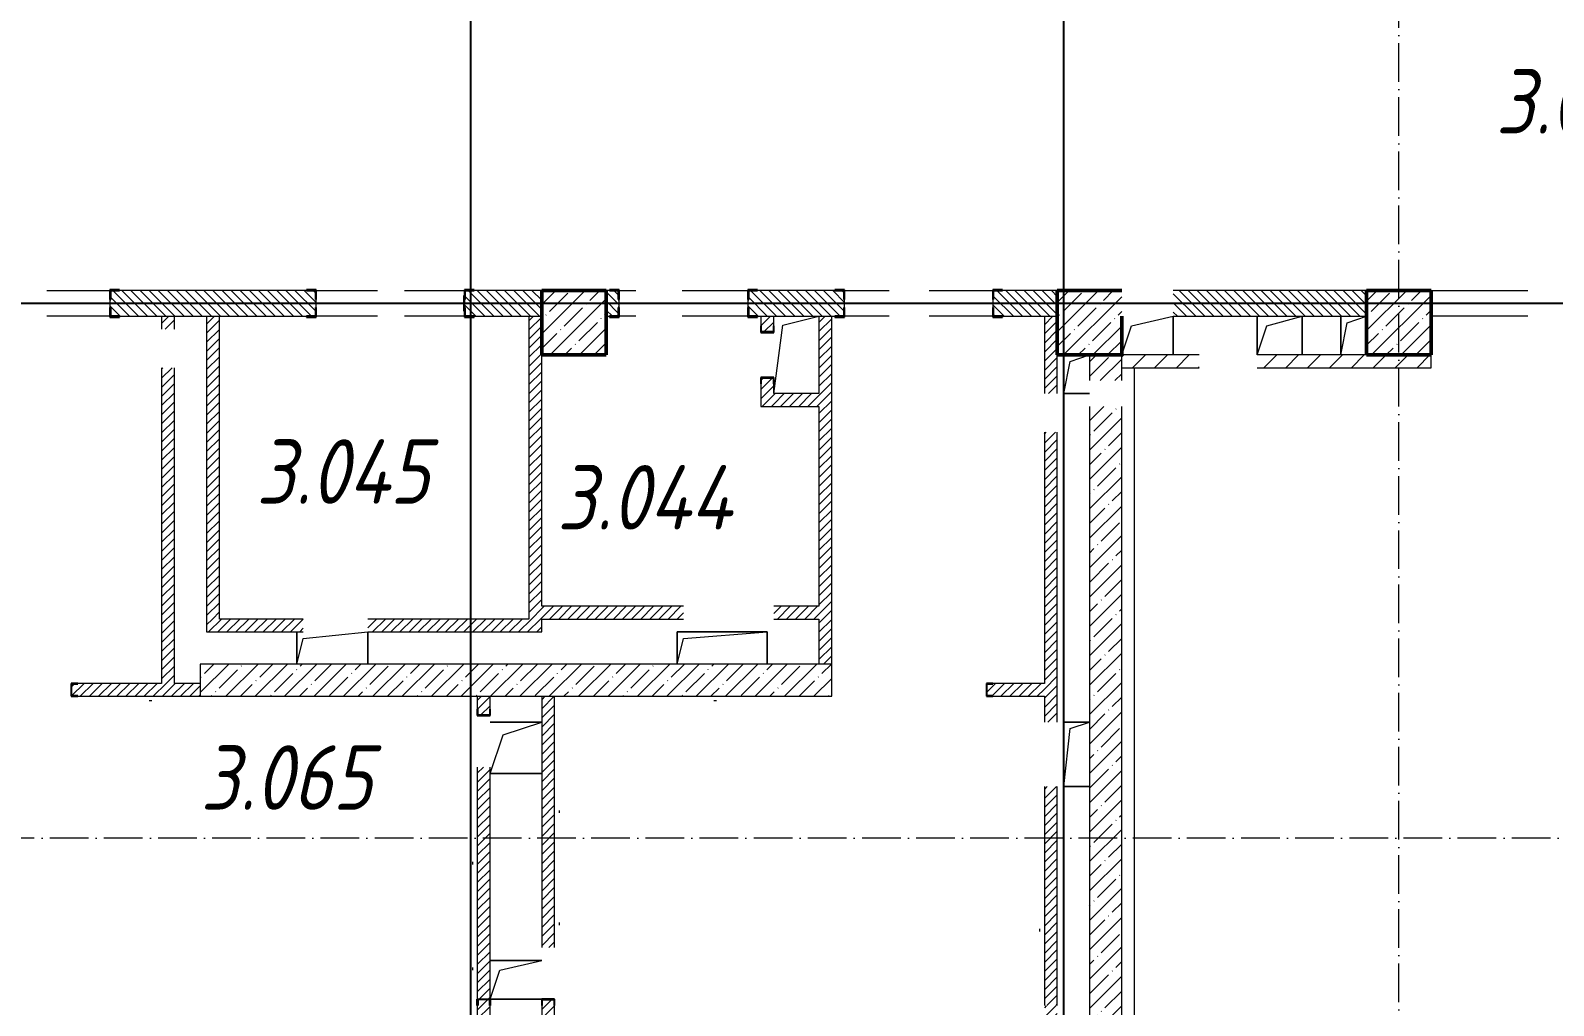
# Model space of a CAD drawing. Header units: millimetres. Extents: x -135211 to 49383, y -8033 to 228499.
# Drawn here: x -123509 to -111692, y 128463 to 136031 of the extents above; entities that cross this region are included whole.
import ezdxf

# ---------------------------------------------------------------- set-up
doc = ezdxf.new("R2010")
doc.units = ezdxf.units.MM
doc.linetypes.add('50_200_ШТРИХ_1Т_ш5_п1_п1_', pattern=[700, 500, -100, 0, -100])
for name, color, linetype, lineweight in [('A-DETL-____-OTLN-4', 7, 'Continuous', 18), ('A-FLOR-____-OTLN', 7, 'Continuous', 9), ('A-GENM-____-MCUT', 7, 'Continuous', 25), ('A-GENM-____-OTLN', 7, 'Continuous', 9), ('A-GENM-____-OTLN-1', 7, 'Continuous', 25), ('A-WALL-____-MCUT-1', 7, 'Continuous', 9), ('A-WALL-____-MCUT-3', 7, 'Continuous', 9), ('A-WALL-____-PATT-1', 7, 'Continuous', 9), ('A-WALL-FNSH-MCUT-1', 7, 'Continuous', 9), ('I-WALL-____-OTLN', 7, 'Continuous', 9), ('S-COLS-____-MCUT', 7, 'Continuous', 50), ('S-COLS-____-OTLN', 7, 'Continuous', 9), ('S-GRID-____-OTLN-1', 7, '50_200_ШТРИХ_1Т_ш5_п1_п1_', 9), ('Марки помещений', 7, 'Continuous', 9)]:
    doc.layers.add(name, color=color, linetype=linetype, lineweight=lineweight)
doc.styles.add('ISOCPEUR_I_2', font='isocpeui.ttf', dxfattribs={"width": 0.85, "height": 2.3})
pattern_1 = [(135, (-129942.255, 127932.027), (-35.35534, -35.35534), [])]
pattern_2 = [(45, (-129942.25, 127932.03), (-114.0493, 114.0493), []), (45, (-129828.2, 127932.03), (-114.0493, 114.0493), [201.612, -40.322, 3.353, -36.97])]
pattern_3 = [(45, (-129942.255, 127932.027), (-35.35534, 35.35534), [])]

# ---------------------------------------------------------------- blocks, each defined once
blk = doc.blocks.new('BSC_Колонна _Прямоугольная - 500х500-V68-АР1_План отверстий 3 этажа в осях 1-64_А-ГГ')
at = {"layer": 'S-COLS-____-OTLN'}
h = blk.add_hatch(dxfattribs=at)
h.set_pattern_fill('FP_105', color=256, style=0, pattern_type=2)
h.set_pattern_definition([(45, (-14650, -5831.04), (-114.0493, 114.0493), []), (45, (-14535.95, -5831.04), (-114.0493, 114.0493), [201.612, -40.322, 3.353, -36.97])])
h.paths.add_polyline_path([(-250, -250), (250, -250), (250, 250), (-250, 250), (-250, 50)], flags=0)
at = {"layer": 'S-COLS-____-MCUT'}
for p, q in [((250, 250), (-250, 250)), ((-250, 250), (-250, -250)), ((250, -250), (250, 50)), ((-250, -250), (250, -250))]:
    blk.add_line(p, q, dxfattribs=at)
blk = doc.blocks.new('BSC_Колонна _Прямоугольная - 500х500-V70-АР1_План отверстий 3 этажа в осях 1-64_А-ГГ')
at = {"layer": 'S-COLS-____-OTLN'}
h = blk.add_hatch(dxfattribs=at)
h.set_pattern_fill('FP_107', color=256, style=0, pattern_type=2)
h.set_pattern_definition([(45, (-10650, -5831.04), (-114.0493, 114.0493), []), (45, (-10535.95, -5831.04), (-114.0493, 114.0493), [201.612, -40.322, 3.353, -36.97])])
h.paths.add_polyline_path([(-59, -250), (250, -250), (250, 250), (-250, 250), (-250, -250)], flags=0)
at = {"layer": 'S-COLS-____-MCUT'}
for p, q in [((250, 250), (-250, 250)), ((-250, 250), (-250, -250)), ((250, -250), (250, 250)), ((-250, -250), (250, -250))]:
    blk.add_line(p, q, dxfattribs=at)
blk = doc.blocks.new('BSC_Колонна _Прямоугольная - 500х500-V148-АР1_План отверстий 3 этажа в осях 1-64_А-ГГ')
at = {"layer": 'S-COLS-____-OTLN'}
h = blk.add_hatch(dxfattribs=at)
h.set_pattern_fill('FP_171', color=256, style=0, pattern_type=2)
h.set_pattern_definition([(45, (-17050, -5831.04), (-114.0493, 114.0493), []), (45, (-16935.95, -5831.04), (-114.0493, 114.0493), [201.612, -40.322, 3.353, -36.97])])
h.paths.add_polyline_path([(-250, -250), (250, -250), (250, 250), (-250, 250)], flags=0)
at = {"layer": 'S-COLS-____-MCUT'}
for p, q in [((250, 250), (-250, 250)), ((-250, 250), (-250, -250)), ((250, -250), (250, 250)), ((-250, -250), (250, -250))]:
    blk.add_line(p, q, dxfattribs=at)
blk = doc.blocks.new('АР_Перемычка - АР_Перемычка-28712478-АР1_План отверстий 3 этажа в осях 1-64_А-ГГ')
at = {"layer": 'A-GENM-____-OTLN'}
blk.add_line((0, -100), (8, -100), dxfattribs=at)
blk = doc.blocks.new('Фахверк_СКБ_Уголок - 200_3960_зеркало-28268689-АР1_План отверстий 3 этажа в осях 1-64_А-ГГ')
at = {"layer": 'A-GENM-____-MCUT'}
for p, q in [((200, 156), (125, 156)), ((125, 156), (125, 81)), ((131, 81), (131, 150)), ((131, 150), (200, 150)), ((200, 150), (200, 156)), ((125, 81), (131, 81)), ((131, 19), (125, 19)), ((125, 19), (125, -56)), ((131, -50), (131, 19)), ((125, -56), (200, -56)), ((200, -50), (131, -50)), ((200, -56), (200, -50))]:
    blk.add_line(p, q, dxfattribs=at)
blk = doc.blocks.new('154_Стойка_СКБ_Уголок - СМ-2180_200-28268025-АР1_План отверстий 3 этажа в осях 1-64_А-ГГ')
at = {"layer": 'A-GENM-____-MCUT'}
for p, q in [((125, 156), (125, 81)), ((200, 156), (125, 156)), ((131, 81), (131, 150)), ((131, 150), (200, 150)), ((200, 150), (200, 156)), ((125, 81), (131, 81)), ((131, 19), (125, 19)), ((125, 19), (125, -56)), ((131, -50), (131, 19)), ((125, -56), (200, -56)), ((200, -50), (131, -50)), ((200, -56), (200, -50))]:
    blk.add_line(p, q, dxfattribs=at)
blk = doc.blocks.new('Стойка_Влож_Полоса боковая - Полоса-V165-АР1_План отверстий 3 этажа в осях 1-64_А-ГГ')
at = {"layer": 'A-GENM-____-OTLN'}
for p, q in [((-5, 60), (0, 60)), ((-5, -60), (-5, 60)), ((0, -60), (-5, -60))]:
    blk.add_line(p, q, dxfattribs=at)
blk = doc.blocks.new('154_Фахверк_СКБ_Швеллер - Тип_100_3960-28331862-АР1_План отверстий 3 этажа в осях 1-64_А-ГГ')
at = {"layer": 'A-GENM-____-MCUT'}
for p, q in [((175, 50), (125, 50)), ((125, 50), (125, -50)), ((128, 47), (175, 47)), ((128, -47), (128, 47)), ((175, 47), (175, 50)), ((125, -50), (175, -50)), ((175, -47), (128, -47)), ((175, -50), (175, -47))]:
    blk.add_line(p, q, dxfattribs=at)
blk = doc.blocks.new('154_Фахверк_СКБ_Швеллер - Тип_100_3960-28333271-АР1_План отверстий 3 этажа в осях 1-64_А-ГГ')
at = {"layer": 'A-GENM-____-MCUT'}
for p, q in [((125, 50), (175, 50)), ((125, -50), (125, 50)), ((128, 47), (128, -47)), ((175, 47), (128, 47)), ((175, 50), (175, 47)), ((175, -50), (125, -50)), ((128, -47), (175, -47)), ((175, -47), (175, -50))]:
    blk.add_line(p, q, dxfattribs=at)
blk = doc.blocks.new('154_Фахверк_СКБ_Швеллер - Тип_100_3960_зеркало-29769493-АР1_План отверстий 3 этажа в осях 1-64_А-ГГ')
at = {"layer": 'A-GENM-____-MCUT'}
for p, q in [((175, 50), (125, 50)), ((125, 50), (125, -50)), ((128, 47), (175, 47)), ((128, -47), (128, 47)), ((175, 47), (175, 50)), ((125, -50), (175, -50)), ((175, -47), (128, -47)), ((175, -50), (175, -47))]:
    blk.add_line(p, q, dxfattribs=at)
blk = doc.blocks.new('AR_Отверстие прямоугольное _в плите_ - AR_Отверстие прямоугольное _в плите_-30459209-АР1_План отверстий 3 этажа в осях 1-64_А-ГГ')
at = {"layer": 'A-GENM-____-OTLN'}
for p, q in [((-275, 125), (-275, -125)), ((-225, 75), (275, 125)), ((275, -125), (275, 125)), ((-275, -125), (-225, 75))]:
    blk.add_line(p, q, dxfattribs=at)
blk = doc.blocks.new('AR_Отверстие прямоугольное _в плите_ - AR_Отверстие прямоугольное _в плите_-30459211-АР1_План отверстий 3 этажа в осях 1-64_А-ГГ')
at = {"layer": 'A-GENM-____-OTLN'}
for p, q in [((200, 200), (-200, 200)), ((-100, 100), (200, 200)), ((-200, -200), (-100, 100)), ((-200, -200), (200, -200))]:
    blk.add_line(p, q, dxfattribs=at)
blk = doc.blocks.new('AR_Отверстие прямоугольное _в плите_ - AR_Отверстие прямоугольное _в плите_-30459214-АР1_План отверстий 3 этажа в осях 1-64_А-ГГ')
at = {"layer": 'A-GENM-____-OTLN'}
for p, q in [((200, 150), (-200, 150)), ((-125, 75), (200, 150)), ((-200, -150), (-125, 75)), ((-200, -150), (200, -150))]:
    blk.add_line(p, q, dxfattribs=at)
blk = doc.blocks.new('AR_Отверстие прямоугольное _в плите_ - AR_Отверстие прямоугольное _в плите_-V170-АР1_План отверстий 3 этажа в осях 1-64_А-ГГ')
at = {"layer": 'A-GENM-____-OTLN'}
for p, q in [((100, 250), (-100, 250)), ((-100, 250), (-100, -250)), ((-50, 200), (100, 250)), ((-100, -250), (-50, 200)), ((-100, -250), (100, -250))]:
    blk.add_line(p, q, dxfattribs=at)
blk = doc.blocks.new('AR_Отверстие прямоугольное _в плите_ - AR_Отверстие прямоугольное _в плите_-30459221-АР1_План отверстий 3 этажа в осях 1-64_А-ГГ')
at = {"layer": 'A-GENM-____-OTLN'}
for p, q in [((350, 125), (-350, 125)), ((-350, 125), (-350, -125)), ((-300, 75), (350, 125)), ((350, -125), (350, 125)), ((-350, -125), (-300, 75))]:
    blk.add_line(p, q, dxfattribs=at)
blk = doc.blocks.new('AR_Отверстие прямоугольное _в плите_ - AR_Отверстие прямоугольное _в плите_-30552533-АР1_План отверстий 3 этажа в осях 1-64_А-ГГ')
at = {"layer": 'A-GENM-____-OTLN'}
for p, q in [((-105, 230), (175, 300)), ((-175, -300), (-105, 230))]:
    blk.add_line(p, q, dxfattribs=at)
blk = doc.blocks.new('AR_Отверстие прямоугольное _в плите_ - AR_Отверстие прямоугольное _в плите_-30512088-АР1_План отверстий 3 этажа в осях 1-64_А-ГГ')
at = {"layer": 'A-GENM-____-OTLN'}
for p, q in [((-100, 150), (-100, -150)), ((-50, 100), (100, 150)), ((-100, -150), (-50, 100)), ((-100, -150), (100, -150))]:
    blk.add_line(p, q, dxfattribs=at)
blk = doc.blocks.new('AR_Отверстие прямоугольное _в плите_ - AR_Отверстие прямоугольное _в плите_-V190-АР1_План отверстий 3 этажа в осях 1-64_А-ГГ')
at = {"layer": 'A-GENM-____-OTLN'}
for p, q in [((-100, 150), (-100, -150)), ((-50, 100), (100, 150)), ((-100, -150), (-50, 100))]:
    blk.add_line(p, q, dxfattribs=at)
blk = doc.blocks.new('AR_Отверстие прямоугольное _в плите_ - AR_Отверстие прямоугольное _в плите_-V193-АР1_План отверстий 3 этажа в осях 1-64_А-ГГ')
at = {"layer": 'A-GENM-____-OTLN'}
for p, q in [((-125, 75), (200, 150)), ((200, -150), (200, 150)), ((-200, -150), (-125, 75))]:
    blk.add_line(p, q, dxfattribs=at)
blk = doc.blocks.new('AR_Отверстие прямоугольное _в плите_ - AR_Отверстие прямоугольное _в плите_-30552577-АР1_План отверстий 3 этажа в осях 1-64_А-ГГ')
at = {"layer": 'A-GENM-____-OTLN'}
for p, q in [((-175, 150), (-175, -150)), ((-100, 75), (175, 150)), ((175, -150), (175, 150)), ((-175, -150), (-100, 75))]:
    blk.add_line(p, q, dxfattribs=at)

msp = doc.modelspace()

# ---------------------------------------------------------------- hatches: boundary and pattern name
at = {"layer": 'A-WALL-____-PATT-1'}
h = msp.add_hatch(dxfattribs=at)
h.set_pattern_fill('FP_6', color=256, style=0, pattern_type=2)
h.set_pattern_definition(pattern_1)
h.paths.add_polyline_path([(-120136.3, 133813.1), (-119542.3, 133813.1), (-119542.3, 134013.1), (-120136.3, 134013.1), (-120136.3, 133944.1), (-120142.3, 133944.1), (-120142.3, 133882.1), (-120136.3, 133882.1)], flags=0)
h.paths.add_polyline_path([(-122886.1, 133813.1), (-121298.3, 133813.1), (-121298.3, 133882.1), (-121292.3, 133882.1), (-121292.3, 133944.1), (-121298.3, 133944.1), (-121298.3, 134013.1), (-122886.3, 134013.1), (-122886.3, 133944.1), (-122892.3, 133944.1), (-122892.3, 133882.1), (-122886.3, 133882.1), (-122886.3, 133813.1)], flags=0)
h.paths.add_polyline_path([(-124142.3, 133813.1), (-124048.3, 133813.1), (-124048.3, 133882.1), (-124042.3, 133882.1), (-124042.3, 133944.1), (-124048.3, 133944.1), (-124048.3, 134013.1), (-124142.3, 134013.1), (-124142.3, 133907.1)], flags=0)
h = msp.add_hatch(dxfattribs=at)
h.set_pattern_fill('FP_6', color=256, style=0, pattern_type=2)
h.set_pattern_definition(pattern_1)
h.paths.add_polyline_path([(-115542.3, 133813.1), (-115542.3, 134013.1), (-116036.3, 134013.1), (-116036.3, 133944.1), (-116042.3, 133944.1), (-116042.3, 133882.1), (-116036.3, 133882.1), (-116036.3, 133813.1), (-115816.2, 133813.1)], flags=0)
h.paths.add_polyline_path([(-117583.7, 133813.1), (-117198.3, 133813.1), (-117198.3, 133882.1), (-117192.3, 133882.1), (-117192.3, 133944.1), (-117198.3, 133944.1), (-117198.3, 134013.1), (-117936.3, 134013.1), (-117936.3, 133944.1), (-117942.3, 133944.1), (-117942.3, 133882.1), (-117936.3, 133882.1), (-117936.3, 133813.1), (-117867.3, 133813.1)], flags=0)
h.paths.add_polyline_path([(-119042.3, 133813.1), (-118948.3, 133813.1), (-118948.3, 133882.1), (-118942.3, 133882.1), (-118942.3, 133944.1), (-118948.3, 133944.1), (-118948.3, 134013.1), (-119042.3, 134013.1), (-119042.3, 133826.3)], flags=0)
h = msp.add_hatch(dxfattribs=at)
h.set_pattern_fill('FP_6', color=256, style=0, pattern_type=2)
h.set_pattern_definition(pattern_1)
h.paths.add_polyline_path([(-113142.3, 133813.1), (-113142.3, 134013.1), (-114642.3, 134013.1), (-114642.3, 133813.1), (-114048.8, 133813.1)], flags=0)
h = msp.add_hatch(dxfattribs=at)
h.set_pattern_fill('FP_5', color=256, style=0, pattern_type=2)
h.set_pattern_definition(pattern_3)
h.paths.add_polyline_path([(-122492.3, 130963.1), (-122392.3, 130963.1), (-122392.3, 133413.1), (-122492.3, 133413.1), (-122492.3, 132106.2)], flags=0)
h.paths.add_polyline_path([(-122492.3, 133713.1), (-122392.3, 133713.1), (-122392.3, 133813.1), (-122492.3, 133813.1)], flags=0)
h = msp.add_hatch(dxfattribs=at)
h.set_pattern_fill('FP_5', color=256, style=0, pattern_type=2)
h.set_pattern_definition(pattern_3)
h.paths.add_polyline_path([(-122042.3, 131463.1), (-122042.3, 133813.1), (-122142.3, 133813.1), (-122142.3, 131463.1)], flags=0)
h = msp.add_hatch(dxfattribs=at)
h.set_pattern_fill('FP_5', color=256, style=0, pattern_type=2)
h.set_pattern_definition(pattern_3)
h.paths.add_polyline_path([(-119642.3, 131463.1), (-119542.3, 131463.1), (-119542.3, 133813.1), (-119642.3, 133813.1), (-119642.3, 132106.2)], flags=0)
h = msp.add_hatch(dxfattribs=at)
h.set_pattern_fill('FP_5', color=256, style=0, pattern_type=2)
h.set_pattern_definition(pattern_3)
h.paths.add_polyline_path([(-117742.3, 133113.1), (-117742.3, 133288.1), (-117745.3, 133288.1), (-117745.3, 133335.1), (-117839.3, 133335.1), (-117839.3, 133288.1), (-117842.3, 133288.1), (-117842.3, 133113.1)], flags=0)
h.paths.add_polyline_path([(-117745.3, 133691.1), (-117745.3, 133738.1), (-117742.3, 133738.1), (-117742.3, 133813.1), (-117842.3, 133813.1), (-117842.3, 133738.1), (-117839.3, 133738.1), (-117839.3, 133691.1), (-117821.9, 133691.1)], flags=0)
h = msp.add_hatch(dxfattribs=at)
h.set_pattern_fill('FP_5', color=256, style=0, pattern_type=2)
h.set_pattern_definition(pattern_3)
h.paths.add_polyline_path([(-117292.3, 131113.1), (-117292.3, 133813.1), (-117392.3, 133813.1), (-117392.3, 131113.1)], flags=0)
h = msp.add_hatch(dxfattribs=at)
h.set_pattern_fill('FP_5', color=256, style=0, pattern_type=2)
h.set_pattern_definition(pattern_3)
h.paths.add_polyline_path([(-115642.3, 126263.1), (-115542.3, 126263.1), (-115542.3, 128413.1), (-115545.3, 128413.1), (-115545.3, 128460.1), (-115639.3, 128460.1), (-115639.3, 128413.1), (-115642.3, 128413.1), (-115642.3, 126513.1)], flags=0)
h.paths.add_polyline_path([(-115545.3, 128463.1), (-115542.3, 128463.1), (-115542.3, 130163.1), (-115642.3, 130163.1), (-115642.3, 128463.1), (-115590.1, 128463.1)], flags=0)
h.paths.add_polyline_path([(-115642.3, 130663.1), (-115542.3, 130663.1), (-115542.3, 132913.1), (-115642.3, 132913.1), (-115642.3, 130863.1)], flags=0)
h.paths.add_polyline_path([(-115562.6, 133213.1), (-115542.3, 133213.1), (-115542.3, 133813.1), (-115642.3, 133813.1), (-115642.3, 133213.1), (-115563.3, 133213.1)], flags=0)
h = msp.add_hatch(dxfattribs=at)
h.set_pattern_fill('FP_38', color=256, style=0, pattern_type=2)
h.set_pattern_definition(pattern_2)
h.paths.add_polyline_path([(-115292.3, 126513.1), (-115042.3, 126513.1), (-115042.3, 133113.1), (-115292.3, 133113.1), (-115292.3, 126946)], flags=0)
h.paths.add_polyline_path([(-115292.3, 133313.1), (-115042.3, 133313.1), (-115042.3, 133513.1), (-115292.3, 133513.1)], flags=0)
h = msp.add_hatch(dxfattribs=at)
h.set_pattern_fill('FP_4', color=256, style=0, pattern_type=2)
h.set_pattern_definition([(45, (-129942.25, 127932.03), (-84.8528, 84.8528), [])])
h.paths.add_polyline_path([(-113142.3, 133413.1), (-112642.3, 133413.1), (-112642.3, 133513.1), (-113992.3, 133513.1), (-113992.3, 133413.1)], flags=0)
h.paths.add_polyline_path([(-115042.3, 133413.1), (-114442.3, 133413.1), (-114442.3, 133513.1), (-115042.3, 133513.1)], flags=0)
h = msp.add_hatch(dxfattribs=at)
h.set_pattern_fill('FP_5', color=256, style=0, pattern_type=2)
h.set_pattern_definition(pattern_3)
h.paths.add_polyline_path([(-117392.3, 133113.1), (-117392.3, 133213.1), (-117742.3, 133213.1), (-117742.3, 133113.1), (-117583.7, 133113.1)], flags=0)
h = msp.add_hatch(dxfattribs=at)
h.set_pattern_fill('FP_5', color=256, style=0, pattern_type=2)
h.set_pattern_definition(pattern_3)
h.paths.add_polyline_path([(-117583.7, 131463.1), (-117392.3, 131463.1), (-117392.3, 131563.1), (-117742.3, 131563.1), (-117742.3, 131463.1)], flags=0)
h.paths.add_polyline_path([(-118442.3, 131463.1), (-118442.3, 131563.1), (-119542.3, 131563.1), (-119542.3, 131463.1), (-119351.1, 131463.1)], flags=0)
h = msp.add_hatch(dxfattribs=at)
h.set_pattern_fill('FP_5', color=256, style=0, pattern_type=2)
h.set_pattern_definition(pattern_3)
h.paths.add_polyline_path([(-119542.3, 131363.1), (-119542.3, 131463.1), (-120892.3, 131463.1), (-120892.3, 131363.1)], flags=0)
h.paths.add_polyline_path([(-121392.3, 131363.1), (-121392.3, 131463.1), (-122142.3, 131463.1), (-122142.3, 131363.1)], flags=0)
h = msp.add_hatch(dxfattribs=at)
h.set_pattern_fill('FP_38', color=256, style=0, pattern_type=2)
h.set_pattern_definition(pattern_2)
h.paths.add_polyline_path([(-117292.3, 130863.1), (-117292.3, 131113.1), (-122192.3, 131113.1), (-122192.3, 130863.1), (-117583.7, 130863.1)], flags=0)
h = msp.add_hatch(dxfattribs=at)
h.set_pattern_fill('FP_5', color=256, style=0, pattern_type=2)
h.set_pattern_definition(pattern_3)
h.paths.add_polyline_path([(-122192.3, 130863.1), (-122192.3, 130963.1), (-123142.3, 130963.1), (-123142.3, 130960.1), (-123189.3, 130960.1), (-123189.3, 130866.1), (-123142.3, 130866.1), (-123142.3, 130863.1), (-122886.1, 130863.1)], flags=0)
h = msp.add_hatch(dxfattribs=at)
h.set_pattern_fill('FP_5', color=256, style=0, pattern_type=2)
h.set_pattern_definition(pattern_3)
h.paths.add_polyline_path([(-115642.3, 130863.1), (-115642.3, 130963.1), (-116042.3, 130963.1), (-116042.3, 130960.1), (-116089.3, 130960.1), (-116089.3, 130866.1), (-116042.3, 130866.1), (-116042.3, 130863.1), (-115816.2, 130863.1)], flags=0)
h = msp.add_hatch(dxfattribs=at)
h.set_pattern_fill('FP_5', color=256, style=0, pattern_type=2)
h.set_pattern_definition(pattern_3)
h.paths.add_polyline_path([(-119942.3, 126263.1), (-119942.3, 126513.1), (-120042.3, 126513.1), (-120042.3, 126263.1)], flags=0)
h.paths.add_polyline_path([(-120042.3, 126913.1), (-119942.3, 126913.1), (-119942.3, 128463.1), (-119945.3, 128463.1), (-119945.3, 128510.1), (-120039.3, 128510.1), (-120039.3, 128463.1), (-120042.3, 128463.1), (-120042.3, 126946)], flags=0)
h.paths.add_polyline_path([(-120039.1, 128513.1), (-119942.3, 128513.1), (-119942.3, 130313.1), (-120042.3, 130313.1), (-120042.3, 128513.1), (-120039.3, 128513.1)], flags=0)
h.paths.add_polyline_path([(-119945.3, 130716.1), (-119945.3, 130763.1), (-119942.3, 130763.1), (-119942.3, 130863.1), (-120042.3, 130863.1), (-120042.3, 130763.1), (-120039.3, 130763.1), (-120039.3, 130716.1)], flags=0)
h = msp.add_hatch(dxfattribs=at)
h.set_pattern_fill('FP_5', color=256, style=0, pattern_type=2)
h.set_pattern_definition(pattern_3)
h.paths.add_polyline_path([(-119442.3, 126513.1), (-119442.3, 128463.1), (-119445.3, 128463.1), (-119445.3, 128510.1), (-119539.3, 128510.1), (-119539.3, 128463.1), (-119542.3, 128463.1), (-119542.3, 126513.1)], flags=0)
h.paths.add_polyline_path([(-119442.3, 128913.1), (-119442.3, 130863.1), (-119542.3, 130863.1), (-119542.3, 128913.1)], flags=0)

# ---------------------------------------------------------------- linework, layer by layer
at = {"color": 251, "ltscale": 0.6, "true_color": 0x636466}
for p, q in [((-120092.3, 123449.4), (-120092.3, 177813)), ((-115492.3, 123449.4), (-115492.3, 177813)), ((-39623.5, 133913.1), (-134611, 133913.1))]:
    msp.add_line(p, q, dxfattribs=at)
at = {"layer": 'A-DETL-____-OTLN-4'}
msp.add_line((-114942.3, 126269.1), (-114942.3, 133413.1), dxfattribs=at)
at = {"layer": 'A-FLOR-____-OTLN'}
for p, q in [((-114642.3, 133813.1), (-114642.3, 133513.1)), ((-113992.3, 133513.1), (-113992.3, 133813.1)), ((-113642.3, 133813.1), (-113642.3, 133513.1)), ((-113342.3, 133513.1), (-113342.3, 133813.1)), ((-115492.3, 133213.1), (-115492.3, 133513.1)), ((-115292.3, 133213.1), (-115492.3, 133213.1)), ((-121442.3, 131113.1), (-121442.3, 131363.1)), ((-120892.3, 131363.1), (-120892.3, 131113.1)), ((-118492.3, 131363.1), (-117792.3, 131363.1)), ((-118492.3, 131113.1), (-118492.3, 131363.1)), ((-117792.3, 131363.1), (-117792.3, 131113.1)), ((-119942.3, 130663.1), (-119542.3, 130663.1)), ((-115492.3, 130663.1), (-115292.3, 130663.1)), ((-115492.3, 130163.1), (-115492.3, 130663.1)), ((-119542.3, 130263.1), (-119942.3, 130263.1)), ((-115292.3, 130163.1), (-115492.3, 130163.1)), ((-119942.3, 128813.1), (-119542.3, 128813.1)), ((-119542.3, 128513.1), (-119942.3, 128513.1))]:
    msp.add_line(p, q, dxfattribs=at)
at = {"layer": 'A-WALL-____-MCUT-1'}
for p, q in [((-115292.3, 133513.1), (-115292.3, 133313.1)), ((-115042.3, 133313.1), (-115042.3, 133513.1)), ((-115292.3, 133113.1), (-115292.3, 126513.1)), ((-115042.3, 126513.1), (-115042.3, 133113.1)), ((-117292.3, 131113.1), (-122192.3, 131113.1)), ((-122192.3, 131113.1), (-122192.3, 130863.1)), ((-117292.3, 130863.1), (-117292.3, 131113.1)), ((-122192.3, 130863.1), (-117292.3, 130863.1))]:
    msp.add_line(p, q, dxfattribs=at)
at = {"layer": 'A-WALL-____-MCUT-3'}
for p, q in [((-121367.3, 134013.1), (-122817.3, 134013.1)), ((-119542.3, 134013.1), (-120067.3, 134013.1)), ((-119017.3, 134013.1), (-119042.3, 134013.1)), ((-117267.3, 134013.1), (-117867.3, 134013.1)), ((-115542.3, 134013.1), (-115967.3, 134013.1)), ((-113142.3, 134013.1), (-114642.3, 134013.1)), ((-122892.3, 133944.1), (-122892.3, 133882.1)), ((-121292.3, 133882.1), (-121292.3, 133944.1)), ((-120142.3, 133944.1), (-120142.3, 133882.1)), ((-118942.3, 133882.1), (-118942.3, 133944.1)), ((-117942.3, 133944.1), (-117942.3, 133882.1)), ((-117192.3, 133882.1), (-117192.3, 133944.1)), ((-116042.3, 133944.1), (-116042.3, 133882.1)), ((-122817.3, 133813.1), (-121367.3, 133813.1)), ((-120067.3, 133813.1), (-119542.3, 133813.1)), ((-119042.3, 133813.1), (-119017.3, 133813.1)), ((-117867.3, 133813.1), (-117267.3, 133813.1)), ((-115967.3, 133813.1), (-115542.3, 133813.1)), ((-114642.3, 133813.1), (-113142.3, 133813.1))]:
    msp.add_line(p, q, dxfattribs=at)
at = {"layer": 'A-WALL-FNSH-MCUT-1'}
for p, q in [((-122492.3, 133813.1), (-122492.3, 133713.1)), ((-122392.3, 133713.1), (-122392.3, 133813.1)), ((-122142.3, 133813.1), (-122142.3, 131363.1)), ((-122042.3, 131463.1), (-122042.3, 133813.1)), ((-119642.3, 133813.1), (-119642.3, 131463.1)), ((-117842.3, 133813.1), (-117842.3, 133738.1)), ((-117742.3, 133738.1), (-117742.3, 133813.1)), ((-117392.3, 133813.1), (-117392.3, 133213.1)), ((-117292.3, 131113.1), (-117292.3, 133813.1)), ((-115642.3, 133813.1), (-115642.3, 133213.1)), ((-115542.3, 133813.1), (-115542.3, 133813.1)), ((-122492.3, 133413.1), (-122492.3, 130963.1)), ((-122392.3, 130963.1), (-122392.3, 133413.1)), ((-119542.3, 131563.1), (-119542.3, 133513.1)), ((-115542.3, 133213.1), (-115542.3, 133513.1)), ((-114442.3, 133513.1), (-115042.3, 133513.1)), ((-115042.3, 133413.1), (-114442.3, 133413.1)), ((-113142.3, 133513.1), (-113992.3, 133513.1)), ((-113992.3, 133413.1), (-112642.3, 133413.1)), ((-112642.3, 133413.1), (-112642.3, 133513.1)), ((-117842.3, 133288.1), (-117842.3, 133113.1)), ((-117742.3, 133213.1), (-117742.3, 133288.1)), ((-117392.3, 133213.1), (-117742.3, 133213.1)), ((-117842.3, 133113.1), (-117392.3, 133113.1)), ((-117392.3, 133113.1), (-117392.3, 131563.1)), ((-115642.3, 132913.1), (-115642.3, 130963.1)), ((-115542.3, 130663.1), (-115542.3, 132913.1)), ((-118442.3, 131563.1), (-119542.3, 131563.1)), ((-117392.3, 131563.1), (-117742.3, 131563.1)), ((-121392.3, 131463.1), (-122042.3, 131463.1)), ((-119642.3, 131463.1), (-120892.3, 131463.1)), ((-119542.3, 131363.1), (-119542.3, 131463.1)), ((-119542.3, 131463.1), (-118442.3, 131463.1)), ((-117742.3, 131463.1), (-117392.3, 131463.1)), ((-117392.3, 131463.1), (-117392.3, 131113.1)), ((-122142.3, 131363.1), (-121392.3, 131363.1)), ((-120892.3, 131363.1), (-119542.3, 131363.1)), ((-122492.3, 130963.1), (-123142.3, 130963.1)), ((-122192.3, 130963.1), (-122392.3, 130963.1)), ((-115642.3, 130963.1), (-116042.3, 130963.1)), ((-123142.3, 130863.1), (-122192.3, 130863.1)), ((-122567.3, 130828.1), (-122587.3, 130828.1)), ((-120042.3, 130863.1), (-120042.3, 130763.1)), ((-119942.3, 130763.1), (-119942.3, 130863.1)), ((-119542.3, 130863.1), (-119542.3, 128913.1)), ((-119442.3, 128913.1), (-119442.3, 130863.1)), ((-118187.3, 130828.1), (-118207.3, 130828.1)), ((-116042.3, 130863.1), (-115642.3, 130863.1)), ((-115642.3, 130863.1), (-115642.3, 130663.1)), ((-120042.3, 130313.1), (-120042.3, 128513.1)), ((-119942.3, 128513.1), (-119942.3, 130313.1)), ((-115642.3, 130163.1), (-115642.3, 128463.1)), ((-115542.3, 128463.1), (-115542.3, 130163.1)), ((-119407.3, 129978.1), (-119407.3, 129958.1)), ((-120077.3, 129558.1), (-120077.3, 129578.1)), ((-119407.3, 129108.1), (-119407.3, 129088.1)), ((-115677.3, 129038.1), (-115677.3, 129058.1)), ((-120077.3, 128738.1), (-120077.3, 128758.1)), ((-120042.3, 128463.1), (-120042.3, 126913.1)), ((-119942.3, 126913.1), (-119942.3, 128463.1)), ((-119542.3, 128463.1), (-119542.3, 126513.1)), ((-119442.3, 126513.1), (-119442.3, 128463.1))]:
    msp.add_line(p, q, dxfattribs=at)
at = {"layer": 'I-WALL-____-OTLN'}
for p, q in [((-123382.3, 134013.1), (-122892.3, 134013.1)), ((-121292.3, 134013.1), (-120817.3, 134013.1)), ((-120607.3, 134013.1), (-120142.3, 134013.1)), ((-118942.3, 134013.1), (-118812.3, 134013.1)), ((-118452.3, 134013.1), (-117942.3, 134013.1)), ((-117192.3, 134013.1), (-116847.3, 134013.1)), ((-116537.3, 134013.1), (-116042.3, 134013.1)), ((-112642.3, 134013.1), (-111892.3, 134013.1)), ((-122892.3, 133813.1), (-123382.3, 133813.1)), ((-120817.3, 133813.1), (-121292.3, 133813.1)), ((-120142.3, 133813.1), (-120607.3, 133813.1)), ((-118812.3, 133813.1), (-118942.3, 133813.1)), ((-117942.3, 133813.1), (-118452.3, 133813.1)), ((-116847.3, 133813.1), (-117192.3, 133813.1)), ((-116042.3, 133813.1), (-116537.3, 133813.1)), ((-111892.3, 133813.1), (-112642.3, 133813.1))]:
    msp.add_line(p, q, dxfattribs=at)
at = {"layer": 'S-GRID-____-OTLN-1', "color": 251, "ltscale": 0.6, "true_color": 0x636466}
for p, q in [((-112892.3, 123449.4), (-112892.3, 177813)), ((-26015.8, 129763.1), (-134611, 129763.1))]:
    msp.add_line(p, q, dxfattribs=at)

# ---------------------------------------------------------------- block references
at = {"layer": 'A-GENM-____-OTLN'}
for name, p in [('Стойка_Влож_Полоса боковая - Полоса-V165-АР1_План отверстий 3 этажа в осях 1-64_А-ГГ', (-120142.3, 133913.1)), ('AR_Отверстие прямоугольное _в плите_ - AR_Отверстие прямоугольное _в плите_-30552533-АР1_План отверстий 3 этажа в осях 1-64_А-ГГ', (-117567.3, 133513.1)), ('AR_Отверстие прямоугольное _в плите_ - AR_Отверстие прямоугольное _в плите_-V193-АР1_План отверстий 3 этажа в осях 1-64_А-ГГ', (-114842.3, 133663.1)), ('AR_Отверстие прямоугольное _в плите_ - AR_Отверстие прямоугольное _в плите_-30552577-АР1_План отверстий 3 этажа в осях 1-64_А-ГГ', (-113817.3, 133663.1)), ('AR_Отверстие прямоугольное _в плите_ - AR_Отверстие прямоугольное _в плите_-V190-АР1_План отверстий 3 этажа в осях 1-64_А-ГГ', (-113242.3, 133663.1)), ('АР_Перемычка - АР_Перемычка-28712478-АР1_План отверстий 3 этажа в осях 1-64_А-ГГ', (-112642.3, 133913.1)), ('AR_Отверстие прямоугольное _в плите_ - AR_Отверстие прямоугольное _в плите_-30512088-АР1_План отверстий 3 этажа в осях 1-64_А-ГГ', (-115392.3, 133363.1)), ('AR_Отверстие прямоугольное _в плите_ - AR_Отверстие прямоугольное _в плите_-30459209-АР1_План отверстий 3 этажа в осях 1-64_А-ГГ', (-121167.3, 131238.1)), ('AR_Отверстие прямоугольное _в плите_ - AR_Отверстие прямоугольное _в плите_-30459221-АР1_План отверстий 3 этажа в осях 1-64_А-ГГ', (-118142.3, 131238.1)), ('AR_Отверстие прямоугольное _в плите_ - AR_Отверстие прямоугольное _в плите_-30459211-АР1_План отверстий 3 этажа в осях 1-64_А-ГГ', (-119742.3, 130463.1)), ('AR_Отверстие прямоугольное _в плите_ - AR_Отверстие прямоугольное _в плите_-V170-АР1_План отверстий 3 этажа в осях 1-64_А-ГГ', (-115392.3, 130413.1)), ('AR_Отверстие прямоугольное _в плите_ - AR_Отверстие прямоугольное _в плите_-30459214-АР1_План отверстий 3 этажа в осях 1-64_А-ГГ', (-119742.3, 128663.1))]:
    msp.add_blockref(name, p, dxfattribs=at)
at = {"layer": 'A-GENM-____-OTLN-1'}
for name, p in [('154_Стойка_СКБ_Уголок - СМ-2180_200-28268025-АР1_План отверстий 3 этажа в осях 1-64_А-ГГ', (-123017.3, 133863.1)), ('154_Стойка_СКБ_Уголок - СМ-2180_200-28268025-АР1_План отверстий 3 этажа в осях 1-64_А-ГГ', (-120267.3, 133863.1)), ('154_Стойка_СКБ_Уголок - СМ-2180_200-28268025-АР1_План отверстий 3 этажа в осях 1-64_А-ГГ', (-118067.3, 133863.1)), ('154_Стойка_СКБ_Уголок - СМ-2180_200-28268025-АР1_План отверстий 3 этажа в осях 1-64_А-ГГ', (-116167.3, 133863.1)), ('154_Фахверк_СКБ_Швеллер - Тип_100_3960-28331862-АР1_План отверстий 3 этажа в осях 1-64_А-ГГ', (-123317.3, 130913.1)), ('154_Фахверк_СКБ_Швеллер - Тип_100_3960-28331862-АР1_План отверстий 3 этажа в осях 1-64_А-ГГ', (-116217.3, 130913.1))]:
    msp.add_blockref(name, p, dxfattribs=at)
for name, p, rotation in [('154_Стойка_СКБ_Уголок - СМ-2180_200-28268025-АР1_План отверстий 3 этажа в осях 1-64_А-ГГ', (-121167.3, 133963.1), 180), ('Фахверк_СКБ_Уголок - 200_3960_зеркало-28268689-АР1_План отверстий 3 этажа в осях 1-64_А-ГГ', (-118817.3, 133963.1), 180), ('154_Стойка_СКБ_Уголок - СМ-2180_200-28268025-АР1_План отверстий 3 этажа в осях 1-64_А-ГГ', (-117067.3, 133963.1), 180), ('154_Фахверк_СКБ_Швеллер - Тип_100_3960_зеркало-29769493-АР1_План отверстий 3 этажа в осях 1-64_А-ГГ', (-117792.3, 133563.1), 90), ('154_Фахверк_СКБ_Швеллер - Тип_100_3960-28331862-АР1_План отверстий 3 этажа в осях 1-64_А-ГГ', (-117792.3, 133463.1), 270), ('154_Фахверк_СКБ_Швеллер - Тип_100_3960_зеркало-29769493-АР1_План отверстий 3 этажа в осях 1-64_А-ГГ', (-119992.3, 130588.1), 89.9999999999997), ('154_Фахверк_СКБ_Швеллер - Тип_100_3960-28333271-АР1_План отверстий 3 этажа в осях 1-64_А-ГГ', (-119992.3, 128638.1), 269.9999999999997), ('154_Фахверк_СКБ_Швеллер - Тип_100_3960-28331862-АР1_План отверстий 3 этажа в осях 1-64_А-ГГ', (-119492.3, 128638.1), 269.9999999999997)]:
    msp.add_blockref(name, p, dxfattribs=dict(at, rotation=rotation))
at = {"layer": 'S-COLS-____-OTLN'}
for name, p in [('BSC_Колонна _Прямоугольная - 500х500-V70-АР1_План отверстий 3 этажа в осях 1-64_А-ГГ', (-119292.3, 133763.1)), ('BSC_Колонна _Прямоугольная - 500х500-V68-АР1_План отверстий 3 этажа в осях 1-64_А-ГГ', (-115292.3, 133763.1)), ('BSC_Колонна _Прямоугольная - 500х500-V148-АР1_План отверстий 3 этажа в осях 1-64_А-ГГ', (-112892.3, 133763.1))]:
    msp.add_blockref(name, p, dxfattribs=at)

# ---------------------------------------------------------------- texts
at = {"layer": 'Марки помещений', "char_height": 500, "attachment_point": 1, "style": 'ISOCPEUR_I_2'}
for s, insert, width in [('3.041', (-112140.2, 135731.1), 769.62), ('3.045', (-121757.4, 132857.8), 817.721), ('3.044', (-119423.5, 132657.8), 849.789), ('3.065', (-122189.7, 130482.9), 785.654)]:
    msp.add_mtext(s, dxfattribs=dict(at, insert=insert, width=width))

doc.saveas('drawing.dxf')
